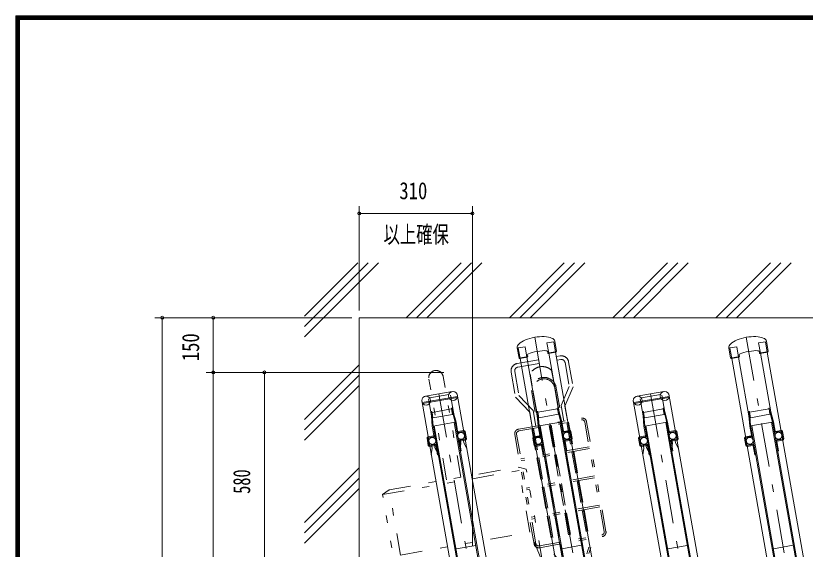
# Model space of a CAD drawing. Units: millimetres, scale not verified. Extents: x -5740 to 5740, y -4020 to 4020.
# Drawn here: x -5740 to -3576, y 2557 to 4020 of the extents above; entities that cross this region are included whole.
import ezdxf
from ezdxf.enums import TextEntityAlignment as Align

# ---------------------------------------------------------------- set-up
doc = ezdxf.new("R2010")
doc.units = ezdxf.units.MM
doc.header["$LTSCALE"] = 10
for name, pattern in [('USER2', [10, 4, -6]), ('USER4', [24, 12, -5, 2, -5]), ('USER5', [25, 6, -5, 2, -5, 2, -5])]:
    doc.linetypes.add(name, pattern=pattern)
for name, color, linetype, lineweight in [('0-3_2-03BODL', 2, 'Continuous', 18), ('0-8_2-7搬入用開口', 7, 'Continuous', 18), ('0-A_2-B', 7, 'Continuous', 18), ('0-B_2-C', 7, 'Continuous', 18), ('0-E_2-F', 3, 'Continuous', 18), ('1-2_F-F4PAPAER', 5, 'Continuous', 18)]:
    doc.layers.add(name, color=color, linetype=linetype, lineweight=lineweight)
doc.styles.add('ＭＳ ゴシック', font='')
doc.styles.get('ＭＳ ゴシック').set_extended_font_data('MS Gothic')

# ---------------------------------------------------------------- blocks, each defined once
blk = doc.blocks.new('CCL-CYC-FRONT-TOP_1')
at = {"layer": '0-B_2-C', "color": 6, "linetype": 'USER5'}
for p, q in [((-46.25, 530.24), (-37.54, 546.74)), ((-30, 507.82), (-30, 546.22)), ((30, 507.82), (30, 546.22)), ((-46.25, 426.57), (-46.25, 530.24)), ((46.25, 426.57), (46.25, 530.24)), ((87.5, 507.82), (-87.5, 507.82)), ((87.5, 502.82), (-87.5, 502.82)), ((-30, 426.57), (-30, 502.82)), ((-2.5, 426.57), (-2.5, 502.82)), ((2.5, 426.57), (2.5, 502.82)), ((30, 426.57), (30, 502.82)), ((-100, 495.32), (-100, 190.32)), ((-95, 495.32), (-95, 190.32)), ((95, 495.32), (95, 190.32)), ((100, 495.32), (100, 190.32)), ((-95, 426.57), (95, 426.57)), ((-95, 421.57), (95, 421.57)), ((-51.25, 345.32), (-51.25, 421.57)), ((-46.25, 345.32), (-46.25, 421.57)), ((-30, 345.32), (-30, 421.57)), ((-2.5, 345.32), (-2.5, 421.57)), ((2.5, 345.32), (2.5, 421.57)), ((30, 345.32), (30, 421.57)), ((46.25, 345.32), (46.25, 421.57)), ((51.25, 345.32), (51.25, 421.57)), ((-95, 345.32), (95, 345.32)), ((-95, 340.32), (95, 340.32)), ((-51.25, 264.07), (-51.25, 340.32)), ((-46.25, 264.07), (-46.25, 340.32)), ((-30, 264.07), (-30, 340.32)), ((-2.5, 264.07), (-2.5, 340.32)), ((2.5, 264.07), (2.5, 340.32)), ((30, 264.07), (30, 340.32)), ((46.25, 264.07), (46.25, 340.32)), ((51.25, 264.07), (51.25, 340.32)), ((-95, 264.07), (95, 264.07)), ((-95, 259.07), (95, 259.07)), ((-51.25, 182.82), (-51.25, 259.07)), ((-46.25, 182.82), (-46.25, 259.07)), ((-30, 182.82), (-30, 259.07)), ((-2.5, 182.82), (-2.5, 259.07)), ((2.5, 182.82), (2.5, 259.07)), ((30, 182.82), (30, 259.07)), ((46.25, 182.82), (46.25, 259.07)), ((51.25, 182.82), (51.25, 259.07)), ((87.5, 182.82), (-87.5, 182.82)), ((87.5, 177.82), (-87.5, 177.82)), ((-49, 137.42), (-49, 177.82)), ((-39, 134.46), (-39, 177.82)), ((-34, 79.49), (-34, 177.82)), ((-30, 79.62), (-30, 177.82)), ((30, 79.62), (30, 177.82)), ((34, 79.49), (34, 177.82)), ((39, 134.46), (39, 177.82)), ((49, 137.42), (49, 177.82)), ((-49, 137.42), (-80, 89.69)), ((-39, 134.46), (-70, 86.73)), ((39, 134.46), (70, 86.73)), ((49, 137.42), (80, 89.69)), ((-80, 20), (-80, 89.69)), ((-70, 20), (-70, 86.73)), ((70, 20), (70, 86.73)), ((80, 20), (80, 89.69)), ((-30, 35.12), (-30, 67.27)), ((30, 35.12), (30, 67.27)), ((60, 10), (-60, 10)), ((60, 0), (-60, 0))]:
    blk.add_line(p, q, dxfattribs=at)
for points in [[(-51.25, 426.57), (-51.25, 531.48), (-42.97, 547.17)], [(51.25, 426.57), (51.25, 531.48), (42.97, 547.17)]]:
    blk.add_lwpolyline(points, dxfattribs=at)
for centre, radius, start, end in [((-87.5, 495.32), 12.5, 90, 180), ((-87.5, 495.32), 7.5, 90, 180), ((87.5, 495.32), 12.5, 0, 90), ((87.5, 495.32), 7.5, 0, 90), ((-87.5, 190.32), 12.5, 180, 270), ((-87.5, 190.32), 7.5, 180, 270), ((87.5, 190.32), 7.5, 270, 0), ((87.5, 190.32), 12.5, 270, 0), ((0, 83.86), 34.28, 187.32401, 352.67599), ((0, 83.86), 30.28, 187.54919, 352.45081), ((0, 55.98), 36.54, 214.81581, 325.18419), ((-60, 20), 20, 180, 270), ((-60, 20), 10, 180, 270), ((60, 20), 10, 270, 0), ((60, 20), 20, 270, 0)]:
    blk.add_arc(centre, radius, start, end, dxfattribs=at)
blk = doc.blocks.new('CCL-RACK-BACK2-TOP_16')
at = {"layer": '0-3_2-03BODL', "color": 3, "linetype": 'USER4'}
blk.add_line((0, 686.67), (0, -1024.68), dxfattribs=at)
at = {"layer": '0-3_2-03BODL', "color": 7}
for p, q in [((-52.25, 637.67), (-52.25, 666.67)), ((52.25, 637.67), (52.25, 666.67)), ((-49.5, 5.16), (-49.5, 636.67)), ((-30.5, 636.67), (-30.5, -979.83)), ((-27.75, 637.67), (-27.75, 643.04)), ((27.75, 637.67), (27.75, 643.04)), ((30.5, -979.83), (30.5, 636.67)), ((49.5, 5.16), (49.5, 636.67)), ((27.25, 482.67), (-27.25, 482.67)), ((-27.25, 482.67), (-27.25, 467.67)), ((30.5, 445.17), (-30.5, 445.17)), ((-27.5, 445.17), (-27.5, -1004.83)), ((27.5, 445.17), (27.5, -1004.83)), ((-53, 395.17), (-53, 415.17)), ((-50.5, 395.17), (-50.5, 415.17)), ((50.5, 395.17), (50.5, 415.17)), ((53, 395.17), (53, 415.17)), ((-27.25, 102.67), (27.25, 102.67))]:
    blk.add_line(p, q, dxfattribs=at)
at = {"layer": '0-3_2-03BODL', "color": 3, "linetype": 'USER2'}
for p, q in [((-49.5, 636.67), (-49.5, 665.67)), ((49.5, 636.67), (49.5, 665.67)), ((-49.5, 418.67), (-34, 418.67)), ((-49.5, 416.17), (-34, 416.17)), ((49.5, 418.67), (34, 418.67)), ((49.5, 416.17), (34, 416.17)), ((-49.5, 394.17), (-34, 394.17)), ((-49.5, 391.67), (-34, 391.67)), ((-33, 390.67), (-33, 365.17)), ((33, 390.67), (33, 365.17)), ((49.5, 394.17), (34, 394.17)), ((49.5, 391.67), (34, 391.67)), ((-30.5, 365.17), (-33, 365.17)), ((30.5, 365.17), (33, 365.17))]:
    blk.add_line(p, q, dxfattribs=at)
for points in [[(-49.5, 665.67), (-30.5, 665.67), (-30.5, 636.67)], [(49.5, 665.67), (30.5, 665.67), (30.5, 636.67)], [(-33, 419.67), (-33, 445.17), (-30.5, 474.12)], [(33, 419.67), (33, 445.17), (30.5, 474.12)]]:
    blk.add_lwpolyline(points, dxfattribs=at)
at = {"layer": '0-3_2-03BODL', "color": 7}
for points in [[(-52.25, 637.67), (-27.75, 637.67), (-28.75, 636.67), (-51.25, 636.67)], [(52.25, 637.67), (27.75, 637.67), (28.75, 636.67), (51.25, 636.67)]]:
    blk.add_lwpolyline(points, close=True, dxfattribs=at)
for points in [[(-30.5, 445.17), (-27.05, 485.02), (-29.54, 485.23), (-30.5, 474.12)], [(-27.25, 467.67), (27.25, 467.67), (27.25, 482.67)], [(30.5, 445.17), (27.05, 485.02), (29.54, 485.23), (30.5, 474.12)]]:
    blk.add_lwpolyline(points, dxfattribs=at)
for centre, radius, start, end in [((-49.5, 415.17), 3.5, 90, 180), ((-49.5, 415.17), 1, 90, 180), ((49.5, 415.17), 3.5, 0, 90), ((49.5, 415.17), 1, 0, 90), ((-49.5, 395.17), 3.5, 180, 270), ((-49.5, 395.17), 1, 180, 270), ((49.5, 395.17), 3.5, 270, 0), ((49.5, 395.17), 1, 270, 0)]:
    blk.add_arc(centre, radius, start, end, dxfattribs=at)
at = {"layer": '0-3_2-03BODL', "color": 3, "linetype": 'USER2'}
for centre, radius, start, end in [((-40, 405.53), 9.5, 360, 180), ((-34, 419.67), 1, 270, 0), ((-34, 419.67), 3.5, 270, 0), ((34, 419.67), 3.5, 180, 270), ((40, 405.53), 9.5, 0, 180), ((34, 419.67), 1, 180, 270), ((-40, 405.53), 9.5, 180, 0), ((-34, 390.67), 3.5, 0, 90), ((-34, 390.67), 1, 0, 90), ((40, 405.53), 9.5, 180, 360), ((34, 390.67), 3.5, 90, 180), ((34, 390.67), 1, 90, 180)]:
    blk.add_arc(centre, radius, start, end, dxfattribs=at)
at = {"layer": '0-3_2-03BODL', "color": 7}
for centre, major_axis, ratio, start_param, end_param in [((0, 666.67), (52.25, 0), 0.382775, 6.2831853, 9.424778), ((0, 643.04), (27.75, 0), 0.153081, 0, 3.1415927)]:
    blk.add_ellipse(centre, major_axis=major_axis, ratio=ratio, start_param=start_param, end_param=end_param, dxfattribs=at)
blk = doc.blocks.new('CCL-RACK-FRONT-TOP_17')
at = {"layer": '0-8_2-7搬入用開口'}
for p, q in [((37.5, 528.97), (-37.5, 528.97)), ((-30.5, 520.34), (-30.5, -980.15)), ((-26.39, 522.47), (26.39, 522.47)), ((30.5, -980.15), (30.5, 520.34)), ((-49.5, 4.84), (-49.5, 519.18)), ((49.31, 513.47), (-49.31, 513.47)), ((-48.32, 510.97), (48.32, 510.97)), ((49.5, 4.84), (49.5, 519.18)), ((27.25, 482.35), (-27.25, 482.35)), ((-27.25, 482.35), (-27.25, 467.35)), ((30.5, 444.85), (-30.5, 444.85)), ((-27.5, 444.85), (-27.5, -1005.15)), ((27.5, 444.85), (27.5, -1005.15)), ((-53, 394.85), (-53, 414.85)), ((-50.5, 394.85), (-50.5, 414.85)), ((50.5, 394.85), (50.5, 414.85)), ((53, 394.85), (53, 414.85)), ((-27.25, 102.35), (27.25, 102.35))]:
    blk.add_line(p, q, dxfattribs=at)
at = {"layer": '0-8_2-7搬入用開口', "color": 3, "linetype": 'USER4'}
blk.add_line((0, 528.97), (0, -1025), dxfattribs=at)
at = {"layer": '0-8_2-7搬入用開口', "color": 3, "linetype": 'USER2'}
for p, q in [((-33, 444.85), (-30.5, 473.8)), ((33, 444.85), (30.5, 473.8)), ((-33, 419.35), (-33, 444.85)), ((33, 419.35), (33, 444.85)), ((-49.5, 418.35), (-34, 418.35)), ((-49.5, 415.85), (-34, 415.85)), ((49.5, 418.35), (34, 418.35)), ((49.5, 415.85), (34, 415.85)), ((-49.5, 393.85), (-34, 393.85)), ((-49.5, 391.35), (-34, 391.35)), ((-33, 390.35), (-33, 364.85)), ((33, 390.35), (33, 364.85)), ((49.5, 393.85), (34, 393.85)), ((49.5, 391.35), (34, 391.35)), ((-30.5, 364.85), (-33, 364.85)), ((30.5, 364.85), (33, 364.85))]:
    blk.add_line(p, q, dxfattribs=at)
at = {"layer": '0-8_2-7搬入用開口'}
for points in [[(-30.5, 444.85), (-27.05, 484.7), (-29.54, 484.91), (-30.5, 473.8)], [(-27.25, 467.35), (27.25, 467.35), (27.25, 482.35)], [(30.5, 444.85), (27.05, 484.7), (29.54, 484.91), (30.5, 473.8)]]:
    blk.add_lwpolyline(points, dxfattribs=at)
at = {"layer": '0-8_2-7搬入用開口', "color": 3, "linetype": 'USER2'}
for points in [[(-30.5, 367.84), (-36, 385.71), (-36, 395.71), (-44, 395.71), (-44, 385.71), (-49.5, 367.84)], [(49.5, 367.84), (44, 385.71), (44, 395.71), (36, 395.71), (36, 385.71), (30.5, 367.84)]]:
    blk.add_lwpolyline(points, dxfattribs=at)
at = {"layer": '0-8_2-7搬入用開口'}
for centre in [(-37.5, 516.72), (37.5, 516.72)]:
    blk.add_circle(centre, 12.25, dxfattribs=at)
for centre, radius, start, end in [((-49.5, 414.85), 3.5, 90, 180), ((-49.5, 414.85), 1, 90, 180), ((49.5, 414.85), 3.5, 0, 90), ((49.5, 414.85), 1, 0, 90), ((-49.5, 394.85), 3.5, 180, 270), ((-49.5, 394.85), 1, 180, 270), ((49.5, 394.85), 3.5, 270, 0), ((49.5, 394.85), 1, 270, 0)]:
    blk.add_arc(centre, radius, start, end, dxfattribs=at)
at = {"layer": '0-8_2-7搬入用開口', "color": 3, "linetype": 'USER2'}
for centre, radius, start, end in [((-40, 405.21), 9.5, 360, 180), ((-34, 419.35), 1, 270, 0), ((-34, 419.35), 3.5, 270, 0), ((34, 419.35), 3.5, 180, 270), ((40, 405.21), 9.5, 0, 180), ((34, 419.35), 1, 180, 270), ((-40, 405.21), 9.5, 180, 0), ((-34, 390.35), 3.5, 0, 90), ((-34, 390.35), 1, 0, 90), ((40, 405.21), 9.5, 180, 360), ((34, 390.35), 3.5, 90, 180), ((34, 390.35), 1, 90, 180)]:
    blk.add_arc(centre, radius, start, end, dxfattribs=at)
blk = doc.blocks.new('CCL-CYC-BACK-TOP_0')
at = {"layer": '0-A_2-B', "color": 2, "linetype": 'USER5'}
for p, q in [((-20, 1505.14), (-20, 1785.52)), ((20, 1505.14), (20, 1785.52)), ((-200, 1495.5), (-180, 1505.14)), ((-200, 1495.5), (200, 1495.5)), ((-200, 1236.94), (-200, 1495.5)), ((180, 1323.71), (180, 1505.14)), ((200, 1495.5), (180, 1505.14)), ((200, 1236.94), (200, 1495.5)), ((-180, 1323.71), (180, 1323.71)), ((200, 1236.94), (180, 1323.71))]:
    blk.add_line(p, q, dxfattribs=at)
blk.add_lwpolyline([(-200, 1236.94), (-180, 1323.71), (-180, 1505.14), (180, 1505.14)], dxfattribs=at)
blk.add_arc((0, 1785.52), 20, 0, 180, dxfattribs=at)

msp = doc.modelspace()

# ---------------------------------------------------------------- linework, layer by layer
at = {"layer": '0-3_2-03BODL', "color": 4}
for p, q in [((-4948.7, 3139.62), (-4746, 3342.31)), ((-4948.7, 3167.9), (-4774.28, 3342.31)), ((-4948.7, 3196.18), (-4802.56, 3342.31)), ((-4669.72, 3192.31), (-4519.72, 3342.31)), ((-4641.44, 3192.31), (-4491.44, 3342.31)), ((-4613.15, 3192.31), (-4463.15, 3342.31)), ((-4386.88, 3192.31), (-4236.88, 3342.31)), ((-4358.59, 3192.31), (-4208.59, 3342.31)), ((-4330.31, 3192.31), (-4180.31, 3342.31)), ((-4104.04, 3192.31), (-3954.04, 3342.31)), ((-4075.75, 3192.31), (-3925.75, 3342.31)), ((-4047.47, 3192.31), (-3897.47, 3342.31)), ((-3821.19, 3192.31), (-3671.19, 3342.31)), ((-3792.91, 3192.31), (-3642.91, 3342.31)), ((-3764.63, 3192.31), (-3614.63, 3342.31)), ((-4948.7, 2913.34), (-4798.7, 3063.34)), ((-4948.7, 2885.06), (-4798.7, 3035.06)), ((-4948.7, 2856.77), (-4798.7, 3006.77)), ((-4948.7, 2630.5), (-4798.7, 2780.5)), ((-4948.7, 2602.21), (-4798.7, 2752.21)), ((-4948.7, 2573.93), (-4798.7, 2723.93))]:
    msp.add_line(p, q, dxfattribs=at)
at = {"layer": '0-3_2-03BODL', "color": 7}
msp.add_line((-1473.7, 3192.31), (-4798.7, 3192.31), dxfattribs=at)
msp.add_lwpolyline([(-4798.7, 3192.31), (-4798.7, 1072.51), (-4948.7, 1072.51)], dxfattribs=at)
at = {"layer": '0-E_2-F'}
for p, q in [((-4798.7, 3498.27), (-4798.7, 3212.31)), ((-4488.7, 3498.27), (-4488.7, 2567.31)), ((-4488.7, 3478.27), (-4798.7, 3478.27)), ((-5358.7, 3192.31), (-4818.7, 3192.31)), ((-5338.7, 3192.31), (-5338.7, 1262.31)), ((-5198.7, 3192.31), (-5198.7, 3042.31)), ((-5218.7, 3042.31), (-4567.14, 3042.31)), ((-5198.7, 3042.31), (-5198.7, 1442.31)), ((-5058.7, 3042.31), (-5058.7, 2462.31))]:
    msp.add_line(p, q, dxfattribs=at)
for centre, start, end in [((-4798.7, 3478.27), 0, 180), ((-4798.7, 3478.27), 180, 0), ((-4488.7, 3478.27), 0, 180), ((-4488.7, 3478.27), 180, 0), ((-5338.7, 3192.32), 0, 180), ((-5338.7, 3192.32), 180, 0), ((-5198.7, 3192.32), 0, 180), ((-5198.7, 3192.32), 180, 0), ((-5198.7, 3042.32), 0, 180), ((-5198.7, 3042.32), 180, 0), ((-5058.7, 3042.32), 0, 180), ((-5058.7, 3042.32), 180, 0)]:
    msp.add_arc(centre, 4, start, end, dxfattribs=at)
at = {"layer": '1-2_F-F4PAPAER'}
for points in [[(-5740, -4019.87), (5740, -4019.87), (5740, 4020.13), (-5740, 4020.13)], [(-5739, -4018.87), (5739, -4018.87), (5739, 4019.13), (-5739, 4019.13)], [(-5738, -4017.87), (-5738, 4018.13), (5738, 4018.13), (5738, -4017.87)], [(-5737, -4016.87), (5737, -4016.87), (5737, 4017.13), (-5737, 4017.13)], [(-5736, -4015.87), (-5736, 4016.13), (5736, 4016.13), (5736, -4015.87)], [(-5735, -4014.87), (5735, -4014.87), (5735, 4015.13), (-5735, 4015.13)], [(-5734, -4013.87), (-5734, 4014.13), (5734, 4014.13), (5734, -4013.87)], [(-5733, -4012.87), (5733, -4012.87), (5733, 4013.13), (-5733, 4013.13)], [(-5732, -4011.87), (5732, -4011.87), (5732, 4012.13), (-5732, 4012.13)], [(-5731, -4010.87), (5731, -4010.87), (5731, 4011.13), (-5731, 4011.13)], [(-5730, -4009.87), (-5730, 4010.13), (5730, 4010.13), (5730, -4009.87)]]:
    msp.add_lwpolyline(points, close=True, dxfattribs=at)

# ---------------------------------------------------------------- block references
at = {"layer": '0-A_2-B', "rotation": 10}
msp.add_blockref('CCL-CYC-BACK-TOP_0', (-4278.32, 1269.22), dxfattribs=at)
at = {"layer": '0-B_2-C'}
for name, p, rotation in [('CCL-RACK-BACK2-TOP_16', (-4198.7, 2462.31), 10), ('CCL-RACK-BACK2-TOP_16', (-3618.7, 2462.31), 10), ('CCL-CYC-FRONT-TOP_1', (-4307.06, 3076.9), 190), ('CCL-RACK-FRONT-TOP_17', (-4488.7, 2462.31), 10), ('CCL-RACK-FRONT-TOP_17', (-3908.7, 2462.31), 10)]:
    msp.add_blockref(name, p, dxfattribs=dict(at, rotation=rotation))

# ---------------------------------------------------------------- texts
at = {"layer": '0-E_2-F', "color": 7, "style": 'ＭＳ ゴシック'}
for s, width, p in [('310', 0.8, (-4688.72, 3503.07)), ('以上確保', 0.7, (-4732.17, 3383.07))]:
    msp.add_text(s, height=46.89, dxfattribs=dict(at, width=width)).set_placement(p, align=Align.BOTTOM_LEFT)
for s, width, p in [('150', 0.8, (-5223.5, 3072.99)), ('580', 0.7, (-5083.5, 2709.38))]:
    msp.add_text(s, height=46.89, rotation=90, dxfattribs=dict(at, width=width)).set_placement(p, align=Align.BOTTOM_LEFT)

doc.saveas('drawing.dxf')
